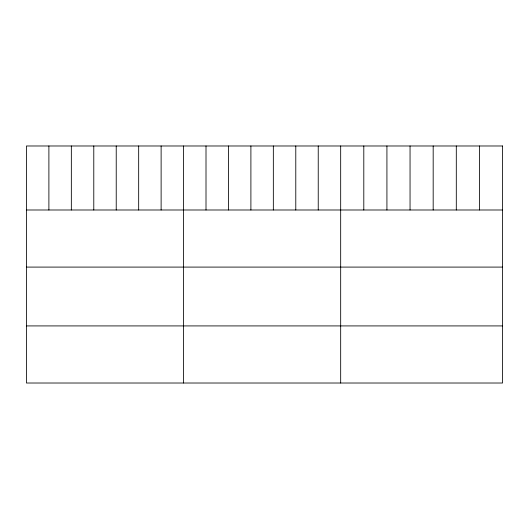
<?xml version="1.0" encoding="UTF-8"?>
<svg xmlns="http://www.w3.org/2000/svg" width="529" height="529" viewBox="0 0 529 529"><rect width="100%" height="100%" fill="white"/><g stroke="black" fill="none" stroke-linecap="round" stroke-linejoin="round"><path stroke-width="0.79" d="M26.45 209.993L502.55 209.993M26.45 267.092L502.55 267.092M26.45 325.917L502.55 325.917M479.426 145.984L479.426 209.993M456.302 145.984L456.302 209.993M433.178 145.984L433.178 209.993M410.048 145.984L410.048 209.993M386.924 145.984L386.924 209.993M363.8 145.984L363.8 209.993M340.676 145.984L340.676 383.016M318.233 145.984L318.233 209.993M295.784 145.984L295.784 209.993M273.341 145.984L273.341 209.993M250.898 145.984L250.898 209.993M228.455 145.984L228.455 209.993M206.006 145.984L206.006 209.993M183.563 145.984L183.563 383.016M161.12 145.984L161.12 209.993M138.671 145.984L138.671 209.993M116.228 145.984L116.228 209.993M93.785 145.984L93.785 209.993M71.342 145.984L71.342 209.993M48.893 145.984L48.893 209.993M502.55 145.984L26.45 145.984L26.45 383.016L502.55 383.016L502.55 145.984"/></g></svg>
